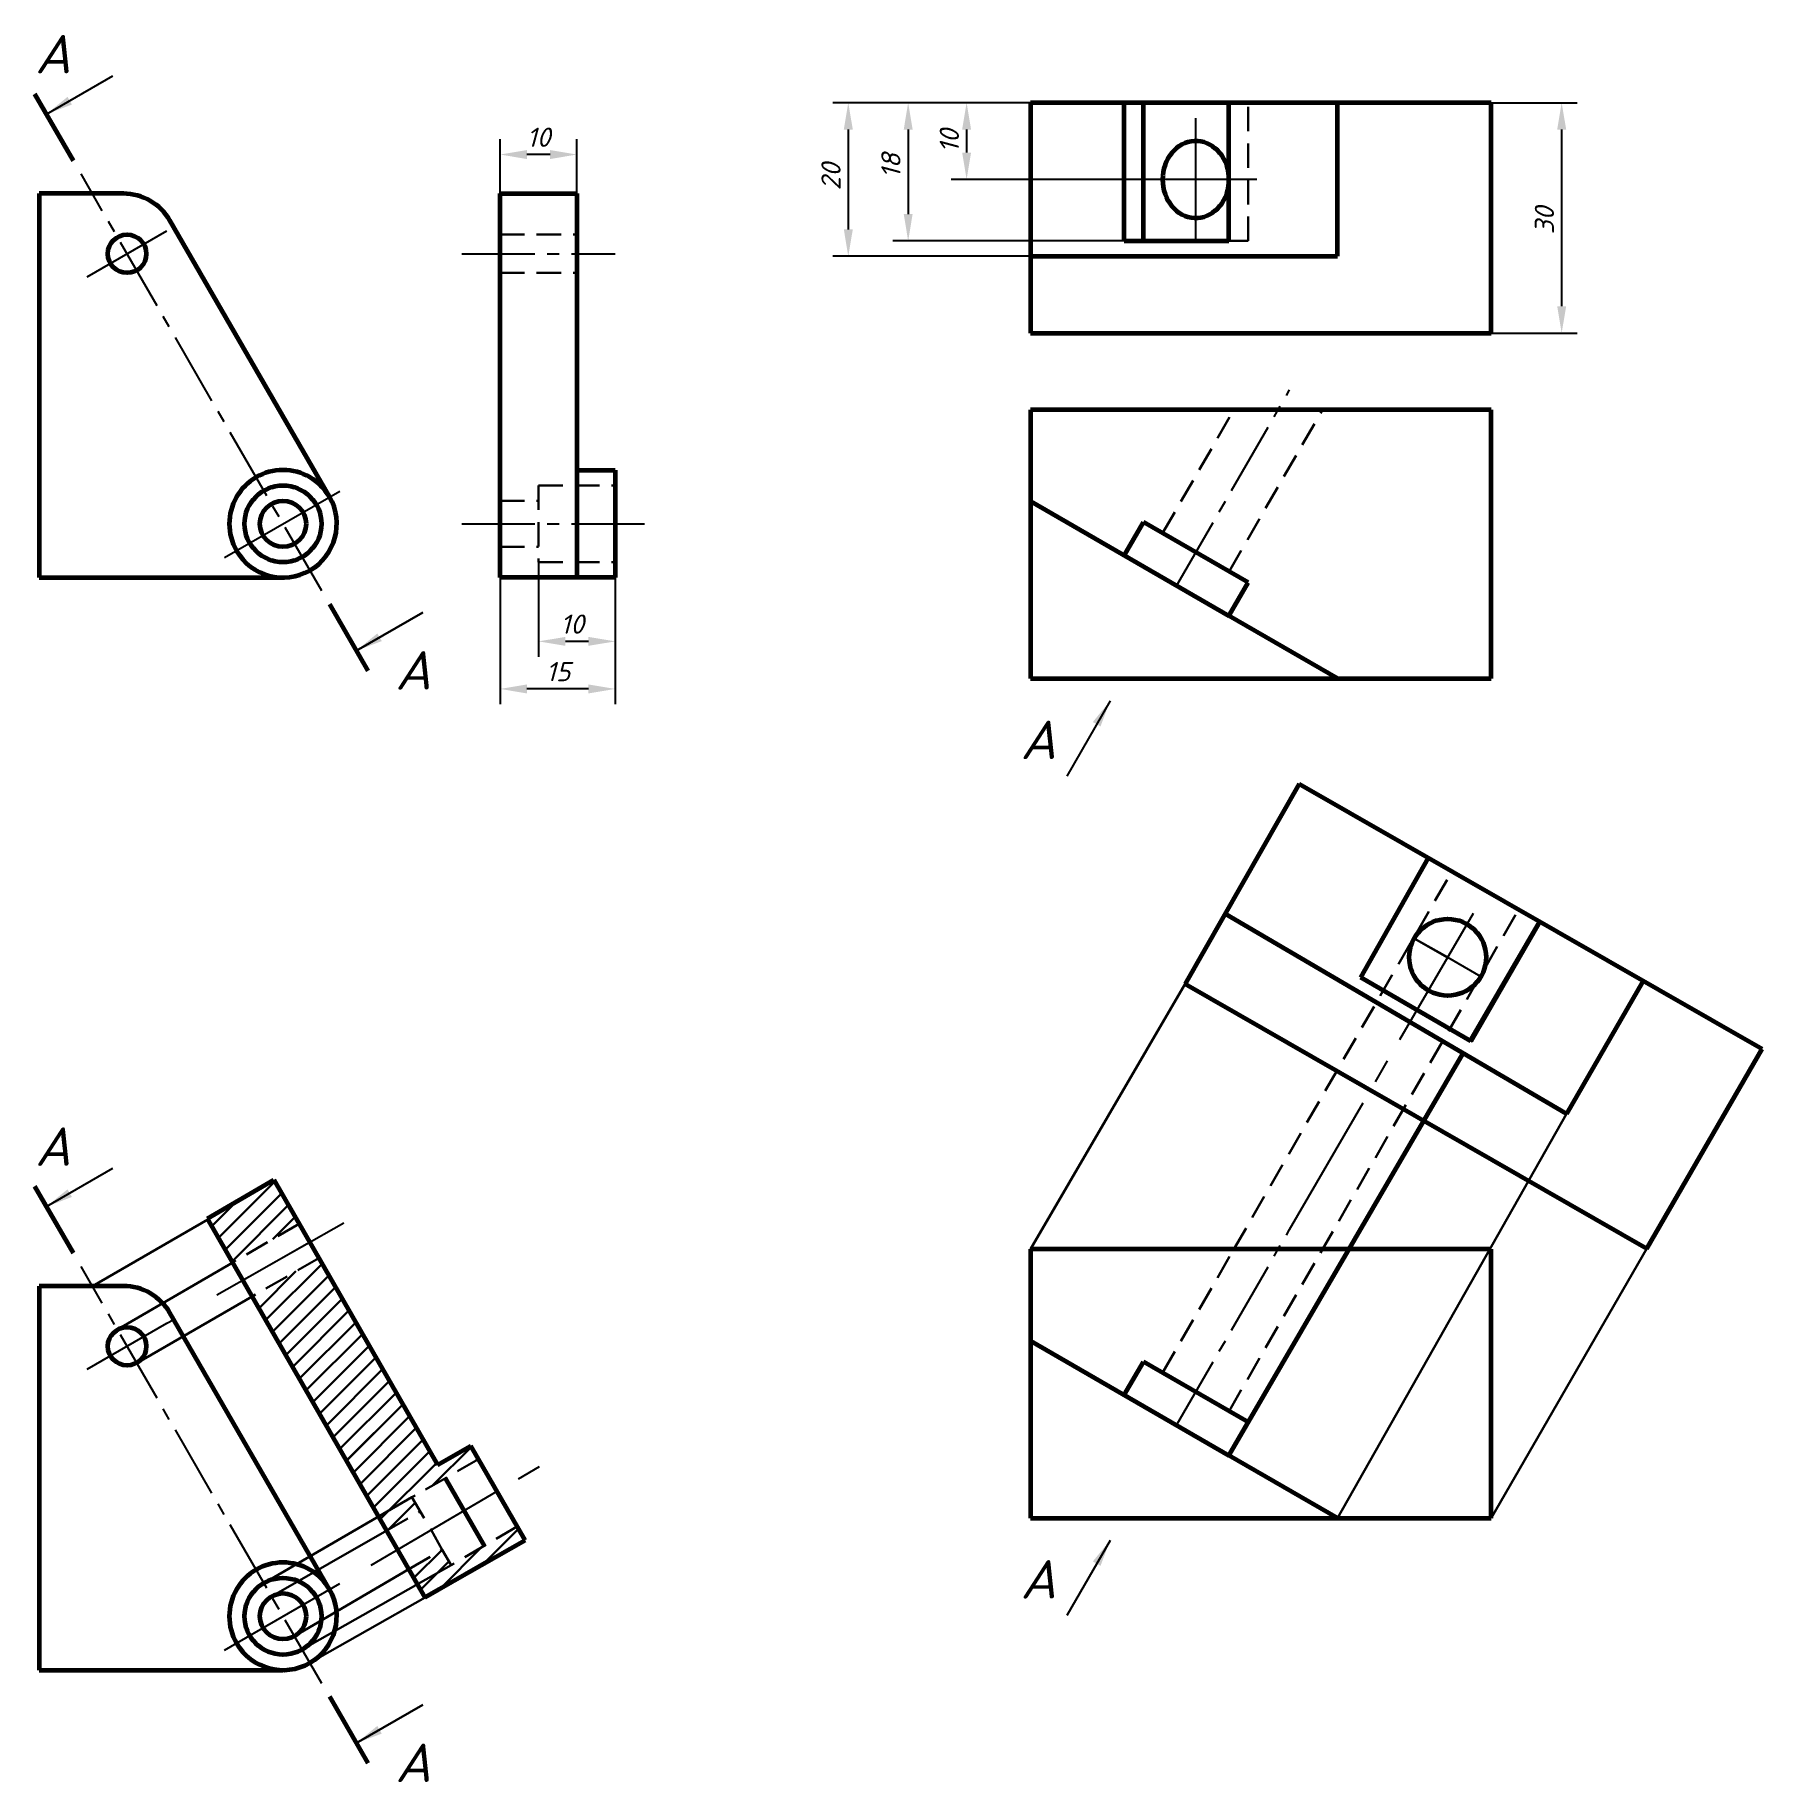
# Model space of a CAD drawing. Header units: millimetres. Extents: x -42 to 183, y 118 to 345.
import ezdxf

# ---------------------------------------------------------------- set-up
doc = ezdxf.new("R2010")
doc.units = ezdxf.units.MM
doc.linetypes.add('CENTER2', pattern=[28.575, 19.05, -3.175, 3.175, -3.175])
doc.linetypes.add('HIDDEN2', pattern=[4.7625, 3.175, -1.5875])
for name, color, linetype, lineweight in [('hide', 4, 'HIDDEN2', 30), ('OSI', 2, 'CENTER2', 25), ('osn', 3, 'Continuous', 60), ('osy', 2, 'CENTER2', 25), ('RAZM', 6, 'Continuous', 25), ('tonk', 1, 'Continuous', 30)]:
    doc.layers.add(name, color=color, linetype=linetype, lineweight=lineweight)
doc.styles.add('15', font='simplex.shx', dxfattribs={"oblique": 15})
doc.dimstyles.new('123', dxfattribs={"dimtxt": 2.5, "dimasz": 3.5, "dimexe": 2, "dimexo": 0, "dimgap": 1, "dimtad": 1, "dimtxsty": '15', "dimcen": 2.5, "dimadec": 0, "dimazin": 0, "dimtfac": 1, "dimtmove": 0, "dimatfit": 2, "dimfxl": 1, "dimarcsym": 0})
pattern_1 = [(45, (0, 0), (-1.202082, 1.202082), [])]

# ---------------------------------------------------------------- blocks, each defined once
blk = doc.blocks.new('*D3')
at = {"layer": 'Defpoints', "color": 0, "transparency": 16777216}
for p in [(23.53, 276.62), (33.53, 274.62), (23.53, 266.31)]:
    blk.add_point(p, dxfattribs=at)
at = {"layer": 'RAZM', "color": 0, "lineweight": -2, "transparency": 16777216}
for p, q in [((23.53, 276.62), (23.53, 264.31)), ((33.53, 274.62), (33.53, 264.31)), ((30.03, 266.31), (27.03, 266.31))]:
    blk.add_line(p, q, dxfattribs=at)
at = {"layer": 'RAZM', "color": 0, "transparency": 16777216}
for points in [[(27.03, 266.89), (27.03, 265.73), (23.53, 266.31)], [(30.03, 266.89), (30.03, 265.73), (33.53, 266.31)]]:
    blk.add_solid(points, dxfattribs=at)
at = {"layer": 'RAZM', "color": 0, "transparency": 16777216, "insert": (27.91, 268.56), "char_height": 2.5, "attachment_point": 5, "style": '15'}
blk.add_mtext('10', dxfattribs=at)
blk = doc.blocks.new('*D4')
at = {"layer": 'Defpoints', "color": 0, "transparency": 16777216}
for p in [(18.53, 329.71), (18.53, 324.62), (28.53, 324.62)]:
    blk.add_point(p, dxfattribs=at)
at = {"layer": 'RAZM', "color": 0, "lineweight": -2, "transparency": 16777216}
for p, q in [((18.53, 324.62), (18.53, 331.71)), ((28.53, 324.62), (28.53, 331.71)), ((25.03, 329.71), (22.03, 329.71))]:
    blk.add_line(p, q, dxfattribs=at)
at = {"layer": 'RAZM', "color": 0, "transparency": 16777216}
for points in [[(22.03, 330.29), (22.03, 329.12), (18.53, 329.71)], [(25.03, 330.29), (25.03, 329.12), (28.53, 329.71)]]:
    blk.add_solid(points, dxfattribs=at)
at = {"layer": 'RAZM', "color": 0, "transparency": 16777216, "insert": (23.54, 331.96), "char_height": 2.5, "attachment_point": 5, "style": '15'}
blk.add_mtext('10', dxfattribs=at)
blk = doc.blocks.new('*D5')
at = {"layer": 'Defpoints', "color": 0, "transparency": 16777216}
for p in [(18.53, 274.62), (33.53, 274.62), (18.53, 260.12)]:
    blk.add_point(p, dxfattribs=at)
at = {"layer": 'RAZM', "color": 0, "lineweight": -2, "transparency": 16777216}
for p, q in [((18.53, 274.62), (18.53, 258.12)), ((33.53, 274.62), (33.53, 258.12)), ((30.03, 260.12), (22.03, 260.12))]:
    blk.add_line(p, q, dxfattribs=at)
at = {"layer": 'RAZM', "color": 0, "transparency": 16777216}
for points in [[(22.03, 260.7), (22.03, 259.53), (18.53, 260.12)], [(30.03, 260.7), (30.03, 259.53), (33.53, 260.12)]]:
    blk.add_solid(points, dxfattribs=at)
at = {"layer": 'RAZM', "color": 0, "transparency": 16777216, "insert": (26.09, 262.37), "char_height": 2.5, "attachment_point": 5, "style": '15'}
blk.add_mtext('15', dxfattribs=at)
blk = doc.blocks.new('*D6')
at = {"layer": 'Defpoints', "color": 0, "transparency": 16777216}
for p in [(87.59, 336.46), (79.28, 326.46), (101.13, 326.46)]:
    blk.add_point(p, dxfattribs=at)
at = {"layer": 'RAZM', "color": 0, "lineweight": -2, "transparency": 16777216}
for p, q in [((87.59, 336.46), (77.28, 336.46)), ((79.28, 332.96), (79.28, 329.96)), ((101.13, 326.46), (77.28, 326.46))]:
    blk.add_line(p, q, dxfattribs=at)
at = {"layer": 'RAZM', "color": 0, "transparency": 16777216}
for points in [[(78.7, 332.96), (79.86, 332.96), (79.28, 336.46)], [(78.7, 329.96), (79.86, 329.96), (79.28, 326.46)]]:
    blk.add_solid(points, dxfattribs=at)
at = {"layer": 'RAZM', "color": 0, "transparency": 16777216, "insert": (77.03, 331.46), "char_height": 2.5, "attachment_point": 5, "rotation": 90, "style": '15'}
blk.add_mtext('10', dxfattribs=at)
blk = doc.blocks.new('*D7')
at = {"layer": 'Defpoints', "color": 0, "transparency": 16777216}
for p in [(87.59, 336.46), (71.67, 318.46), (99.82, 318.46)]:
    blk.add_point(p, dxfattribs=at)
at = {"layer": 'RAZM', "color": 0, "lineweight": -2, "transparency": 16777216}
for p, q in [((87.59, 336.46), (69.67, 336.46)), ((71.67, 332.96), (71.67, 321.96)), ((99.82, 318.46), (69.67, 318.46))]:
    blk.add_line(p, q, dxfattribs=at)
at = {"layer": 'RAZM', "color": 0, "transparency": 16777216}
for points in [[(71.09, 332.96), (72.25, 332.96), (71.67, 336.46)], [(71.09, 321.96), (72.25, 321.96), (71.67, 318.46)]]:
    blk.add_solid(points, dxfattribs=at)
at = {"layer": 'RAZM', "color": 0, "transparency": 16777216, "insert": (69.42, 328.24), "char_height": 2.5, "attachment_point": 5, "rotation": 90, "style": '15'}
blk.add_mtext('18', dxfattribs=at)
blk = doc.blocks.new('*D8')
at = {"layer": 'Defpoints', "color": 0, "transparency": 16777216}
for p in [(87.59, 336.46), (63.87, 316.46), (87.59, 316.46)]:
    blk.add_point(p, dxfattribs=at)
at = {"layer": 'RAZM', "color": 0, "lineweight": -2, "transparency": 16777216}
for p, q in [((87.59, 336.46), (61.87, 336.46)), ((63.87, 332.96), (63.87, 319.96)), ((87.59, 316.46), (61.87, 316.46))]:
    blk.add_line(p, q, dxfattribs=at)
at = {"layer": 'RAZM', "color": 0, "transparency": 16777216}
for points in [[(63.29, 332.96), (64.46, 332.96), (63.87, 336.46)], [(63.29, 319.96), (64.46, 319.96), (63.87, 316.46)]]:
    blk.add_solid(points, dxfattribs=at)
at = {"layer": 'RAZM', "color": 0, "transparency": 16777216, "insert": (61.62, 326.82), "char_height": 2.5, "attachment_point": 5, "rotation": 90, "style": '15'}
blk.add_mtext('20', dxfattribs=at)
blk = doc.blocks.new('*D9')
at = {"layer": 'Defpoints', "color": 0, "transparency": 16777216}
for p in [(147.59, 336.46), (147.59, 306.46), (156.77, 306.46)]:
    blk.add_point(p, dxfattribs=at)
at = {"layer": 'RAZM', "color": 0, "lineweight": -2, "transparency": 16777216}
for p, q in [((147.59, 336.46), (158.77, 336.46)), ((156.77, 332.96), (156.77, 309.96)), ((147.59, 306.46), (158.77, 306.46))]:
    blk.add_line(p, q, dxfattribs=at)
at = {"layer": 'RAZM', "color": 0, "transparency": 16777216}
for points in [[(156.19, 332.96), (157.36, 332.96), (156.77, 336.46)], [(156.19, 309.96), (157.36, 309.96), (156.77, 306.46)]]:
    blk.add_solid(points, dxfattribs=at)
at = {"layer": 'RAZM', "color": 0, "transparency": 16777216, "insert": (154.52, 321.11), "char_height": 2.5, "attachment_point": 5, "rotation": 90, "style": '15'}
blk.add_mtext('30', dxfattribs=at)

msp = doc.modelspace()

# ---------------------------------------------------------------- hatches: boundary and pattern name
at = {"layer": 'hide'}
h = msp.add_hatch(dxfattribs=at)
h.set_pattern_fill('_USER', color=6, scale=1.7, angle=45, pattern_type=0)
h.set_pattern_definition(pattern_1)
h.paths.add_polyline_path([(-7.651, 190.467), (-10.934, 196.179), (-19.574, 191.146), (-16.291, 185.431)])
h.paths.add_polyline_path([(-5.079, 185.99), (-13.748, 181.006), (1.735, 154.062), (10.395, 159.061)])
h.paths.add_polyline_path([(17.433, 146.814), (16.45, 148.524), (12.137, 145.993), (10.977, 148.013), (6.664, 145.483), (8.749, 141.854)])
h.paths.add_polyline_path([(21.801, 149.246), (20.762, 151.054), (16.45, 148.524), (17.451, 146.783)])
at = {"layer": 'tonk'}
h = msp.add_hatch(dxfattribs=at)
h.set_pattern_fill('_USER', color=6, scale=1.7, angle=45, pattern_type=0)
h.set_pattern_definition(pattern_1)
h.paths.add_polyline_path([(7.038, 154.858), (15.728, 159.805), (14.72, 161.558), (10.395, 159.061), (-5.079, 185.99), (-13.748, 181.006), (3.771, 150.517), (8.13, 153.003)])

# ---------------------------------------------------------------- linework, layer by layer
at = {"layer": 'hide'}
for p, q in [((115.944, 318.459), (115.944, 336.459)), ((18.526, 319.282), (28.526, 319.282)), ((113.444, 318.459), (115.944, 318.459)), ((18.526, 314.282), (28.526, 314.282)), ((104.8, 280.393), (114.076, 296.459)), ((113.46, 275.393), (125.623, 296.459)), ((18.526, 284.617), (23.526, 284.617)), ((23.526, 286.617), (23.526, 276.617)), ((23.526, 286.617), (33.526, 286.617)), ((18.526, 278.617), (23.526, 278.617)), ((23.526, 276.617), (33.526, 276.617)), ((114.076, 187.144), (142.494, 236.365)), ((113.46, 166.077), (151.171, 231.394)), ((-7.651, 190.467), (-16.291, 185.431)), ((104.8, 171.077), (114.076, 187.144)), ((113.46, 166.077), (125.623, 187.144)), ((-5.079, 185.99), (-13.748, 181.006)), ((15.728, 159.805), (7.038, 154.858)), ((7.038, 154.858), (9.548, 150.594)), ((3.771, 150.517), (8.114, 152.995)), ((9.548, 150.594), (10.977, 148.013)), ((20.762, 151.054), (12.137, 145.993)), ((6.664, 145.483), (10.977, 148.013)), ((10.977, 148.013), (12.137, 145.993))]:
    msp.add_line(p, q, dxfattribs=at)
at = {"layer": 'OSI'}
for p, q in [((121.349, 189.742), (146.949, 233.813)), ((141.922, 225.168), (137.575, 227.638)), ((137.575, 227.638), (141.905, 225.138)), ((141.922, 225.168), (146.252, 222.668)), ((1.732, 146.014), (24.934, 159.61))]:
    msp.add_line(p, q, dxfattribs=at)
at = {"layer": 'osn'}
for p, q in [((-37.045, 328.906), (-42.045, 337.567)), ((147.594, 336.459), (87.594, 336.459)), ((87.594, 336.459), (87.594, 306.459)), ((99.817, 318.459), (99.817, 336.459)), ((102.317, 318.459), (102.317, 336.459)), ((113.444, 318.459), (113.444, 336.459)), ((127.594, 316.459), (127.594, 336.459)), ((147.594, 306.459), (147.594, 336.459)), ((-30.527, 324.617), (-41.474, 324.617)), ((-41.474, 324.617), (-41.474, 274.617)), ((18.526, 324.617), (28.526, 324.617)), ((18.526, 274.617), (18.526, 324.617)), ((28.526, 324.617), (28.526, 274.617)), ((-3.68, 285.117), (-24.465, 321.117)), ((87.594, 316.459), (127.594, 316.459)), ((99.817, 318.459), (113.444, 318.459)), ((87.594, 306.459), (147.594, 306.459)), ((147.594, 296.459), (87.594, 296.459)), ((87.594, 296.459), (87.594, 261.459)), ((147.594, 261.459), (147.594, 296.459)), ((28.526, 288.617), (33.526, 288.617)), ((33.526, 288.617), (33.526, 274.617)), ((87.594, 284.553), (113.444, 269.629)), ((99.817, 277.497), (102.317, 281.827)), ((115.944, 273.959), (102.317, 281.827)), ((-41.474, 274.617), (-9.742, 274.617)), ((33.526, 274.617), (18.526, 274.617)), ((113.444, 269.629), (115.944, 273.959)), ((-3.701, 271.153), (1.299, 262.493)), ((127.594, 261.459), (113.444, 269.629)), ((87.594, 261.459), (147.594, 261.459)), ((122.594, 247.765), (107.754, 221.693)), ((122.594, 247.765), (182.866, 213.236)), ((130.612, 222.557), (139.427, 238.122)), ((157.399, 204.776), (112.944, 230.812)), ((144.862, 214.264), (153.92, 229.819)), ((153.92, 229.819), (144.92, 214.23)), ((107.754, 221.693), (167.866, 187.255)), ((144.92, 214.23), (130.612, 222.557)), ((167.399, 222.097), (157.399, 204.776)), ((113.444, 160.314), (143.931, 212.664)), ((167.866, 187.255), (182.866, 213.236)), ((-19.574, 191.146), (-10.934, 196.179)), ((-10.934, 196.179), (10.395, 159.061)), ((-37.045, 186.644), (-42.045, 195.304)), ((8.772, 141.815), (-19.574, 191.146)), ((147.594, 187.144), (87.594, 187.144)), ((87.594, 187.144), (87.594, 152.144)), ((147.594, 152.144), (147.594, 187.144)), ((-30.527, 182.354), (-41.474, 182.354)), ((-41.474, 182.354), (-41.474, 132.354)), ((-3.68, 142.854), (-24.465, 178.854)), ((87.594, 175.238), (113.444, 160.314)), ((99.817, 168.181), (102.317, 172.511)), ((115.944, 164.644), (102.317, 172.511)), ((113.444, 160.314), (115.944, 164.644)), ((10.395, 159.061), (14.72, 161.558)), ((21.801, 149.246), (14.72, 161.558)), ((127.594, 152.144), (113.444, 160.314)), ((11.388, 157.334), (16.45, 148.524)), ((87.594, 152.144), (147.594, 152.144)), ((8.749, 141.854), (21.801, 149.246)), ((17.433, 146.814), (8.772, 141.815)), ((-13.242, 145.416), (-13.241, 145.417)), ((-41.474, 132.354), (-9.742, 132.354)), ((-3.701, 128.89), (1.299, 120.23))]:
    msp.add_line(p, q, dxfattribs=at)
for centre, radius in [((-30.045, 316.782), 2.5), ((-9.742, 281.617), 5), ((-9.742, 281.617), 3), ((141.922, 225.168), 5), ((-30.045, 174.519), 2.5), ((-9.742, 139.354), 5), ((-9.742, 139.354), 3)]:
    msp.add_circle(centre, radius, dxfattribs=at)
for centre, start, end in [((-30.527, 317.617), 30, 90), ((-9.742, 281.617), 30, 210), ((-9.742, 281.617), 210, 30), ((-30.527, 175.354), 30, 90), ((-9.742, 139.354), 30, 210), ((-9.742, 139.354), 210, 30)]:
    msp.add_arc(centre, 7, start, end, dxfattribs=at)
msp.add_ellipse((109.13, 326.459), major_axis=(0, 5), ratio=0.8660254, start_param=4.8001392, end_param=10.9078241, dxfattribs=at)
at = {"layer": 'osy'}
for p, q in [((109.13, 318.459), (109.13, 334.459)), ((117.055, 326.459), (101.133, 326.459)), ((-35.241, 313.782), (-24.849, 319.782)), ((-17.348, 277.226), (-2.358, 285.88)), ((-18.38, 181.196), (-1.489, 190.796)), ((-14.97, 183.134), (-6.277, 188.075)), ((-35.241, 171.519), (-24.849, 177.519)), ((-24.849, 177.519), (-23.979, 178.013)), ((-17.348, 134.963), (-2.358, 143.618))]:
    msp.add_line(p, q, dxfattribs=at)
at = {"layer": 'osy', "ltscale": 0.5}
for p, q in [((-4.701, 272.885), (-36.045, 327.174)), ((13.526, 316.782), (33.526, 316.782)), ((106.63, 273.563), (121.349, 299.057)), ((13.526, 281.617), (38.526, 281.617)), ((106.63, 164.247), (121.349, 189.742)), ((-4.701, 130.622), (-36.045, 184.912))]:
    msp.add_line(p, q, dxfattribs=at)
at = {"layer": 'tonk'}
for p, q in [((87.594, 187.144), (107.754, 221.693)), ((127.594, 152.144), (157.399, 204.776)), ((-34.568, 182.354), (-19.516, 191.045)), ((147.594, 152.144), (167.866, 187.255)), ((-31.295, 176.684), (-16.291, 185.431)), ((-13.748, 181.006), (-28.779, 172.327)), ((7.038, 154.858), (-12.242, 143.684)), ((3.771, 150.517), (-11.242, 141.952)), ((12.137, 145.993), (-7.242, 135.024)), ((6.664, 145.483), (-8.242, 136.756)), ((-6.242, 133.292), (8.772, 141.815))]:
    msp.add_line(p, q, dxfattribs=at)

# ---------------------------------------------------------------- texts
at = {"layer": 'tonk', "style": '15', "oblique": 15}
for s, p in [('А', (-42.045, 340.282)), ('А', (4.864, 260.04)), ('A', (86.273, 250.986)), ('А', (-42.045, 198.019)), ('A', (86.273, 141.671)), ('А', (4.864, 117.777))]:
    msp.add_text(s, height=5, dxfattribs=at).set_placement(p)

# ---------------------------------------------------------------- dimensions: what is measured, and where the dimension line sits
at = {"layer": 'RAZM'}
for base, p1, p2, picture, middle in [((63.872, 316.459), (87.594, 336.459), (87.594, 316.459), '*D8', (63.872, 326.816)), ((71.671, 318.459), (87.594, 336.459), (99.817, 318.459), '*D7', (71.671, 328.242)), ((79.281, 326.459), (87.594, 336.459), (101.133, 326.459), '*D6', (79.281, 331.459)), ((156.773, 306.459), (147.594, 336.459), (147.594, 306.459), '*D9', (156.773, 321.107))]:
    dim = msp.add_linear_dim(base=base, p1=p1, p2=p2, angle=90, dimstyle='123', dxfattribs=at)
    dim.commit()
    dim.dimension.update_dxf_attribs({"geometry": picture, "text_midpoint": middle, "dimtype": 160})
for base, p1, p2, picture, middle in [((18.526, 329.708), (28.526, 324.617), (18.526, 324.617), '*D4', (23.537, 329.708)), ((23.526, 266.312), (33.526, 274.617), (23.526, 276.617), '*D3', (27.913, 266.312)), ((18.526, 260.118), (33.526, 274.617), (18.526, 274.617), '*D5', (26.09, 260.118))]:
    dim = msp.add_linear_dim(base=base, p1=p1, p2=p2, dimstyle='123', dxfattribs=at)
    dim.commit()
    dim.dimension.update_dxf_attribs({"geometry": picture, "text_midpoint": middle, "dimtype": 160})

# ---------------------------------------------------------------- leaders
at = {"layer": 'tonk'}
for points in [[(-40.545, 334.969), (-31.885, 339.969)], [(-0.201, 265.091), (8.459, 270.091), (-0.201, 265.091)], [(97.967, 258.557), (92.314, 248.766)], [(-40.545, 192.706), (-31.885, 197.706)], [(97.967, 149.242), (92.314, 139.451)], [(-0.201, 122.828), (8.459, 127.828), (-0.201, 122.828)]]:
    msp.add_leader(points, dimstyle='123', override={"dimgap": 1, "dimtad": 0}, dxfattribs=at)

doc.saveas('drawing.dxf')
